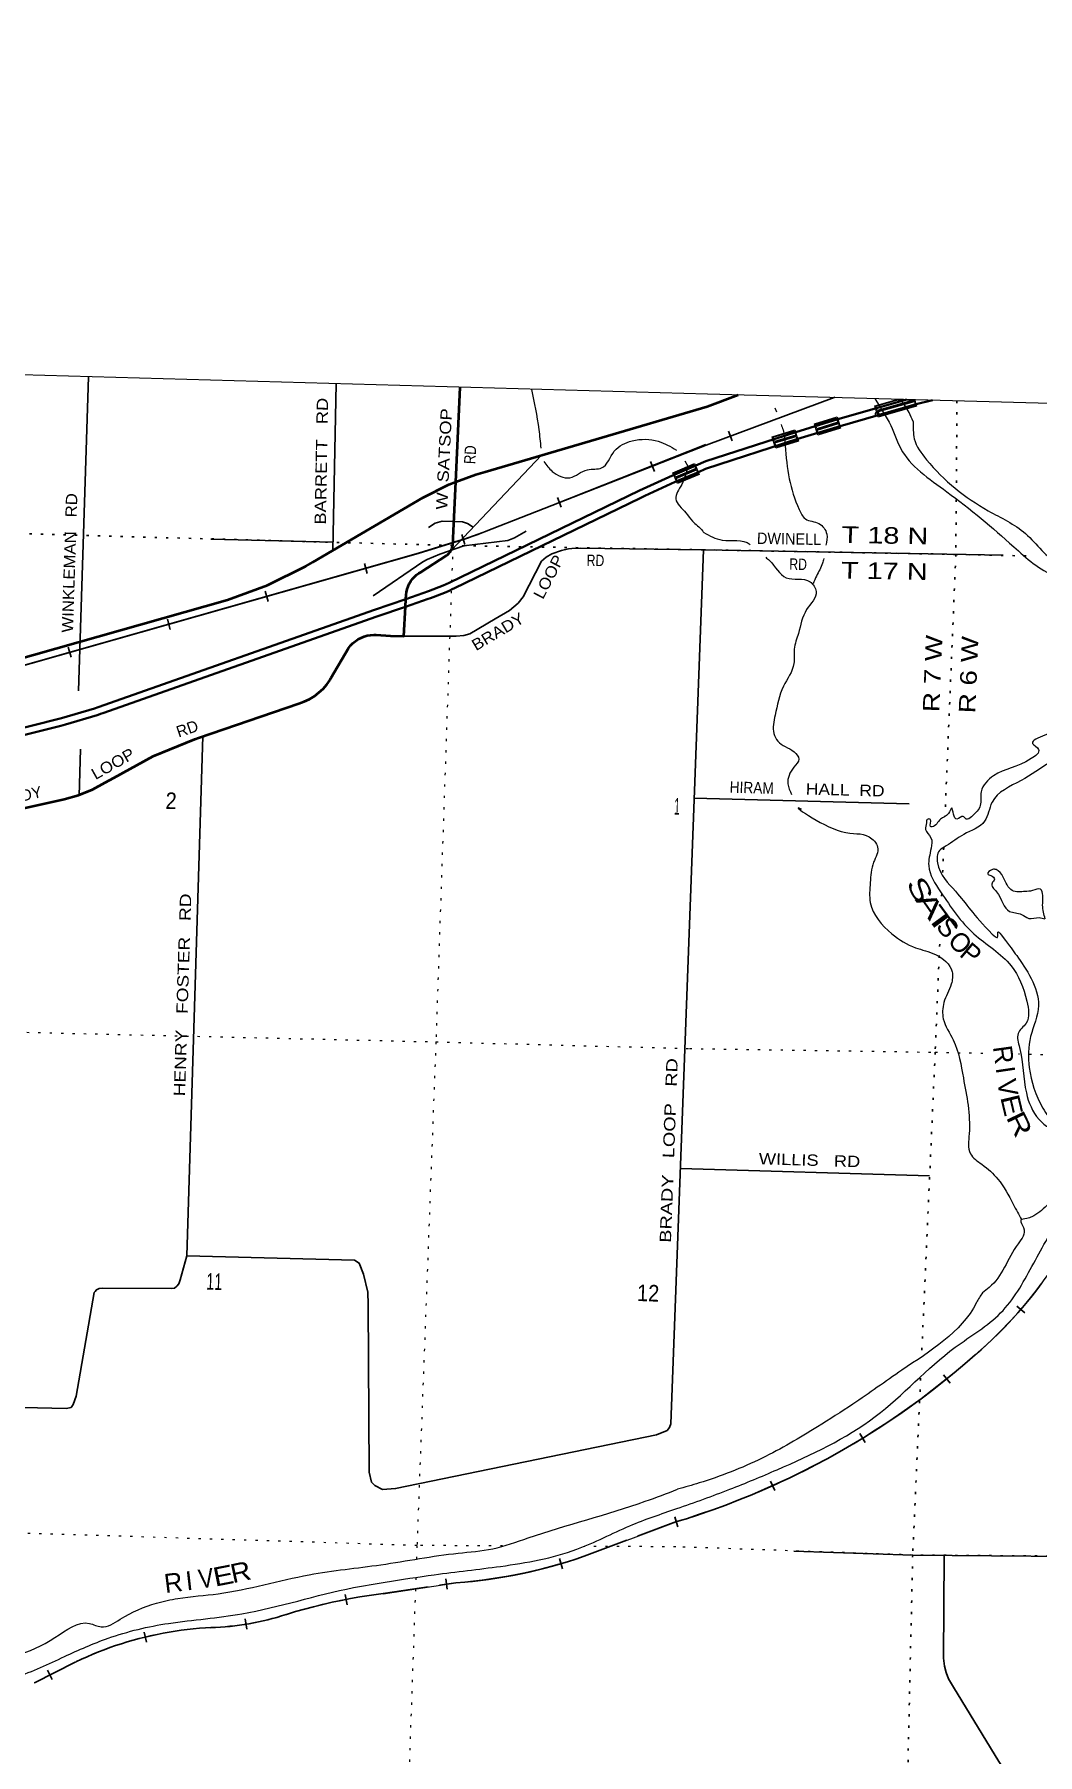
# Model space of a CAD drawing. Header units: feet. Extents: x -757852 to -501257, y -360805 to -170898.
# Drawn here: x -633640 to -623065, y -189041 to -170898 of the extents above; entities that cross this region are included whole.
import ezdxf

# ---------------------------------------------------------------- set-up
doc = ezdxf.new("R2010")
doc.units = ezdxf.units.FT
doc.header["$LTSCALE"] = 80
doc.header["$PDMODE"] = 32
doc.header["$PDSIZE"] = 40
doc.linetypes.add('DOTTED', pattern=[1.5, 0.3, -1.2])
doc.linetypes.add('LONG_DASHED', pattern=[7.5, 6, -1.5])
for name, color, linetype, lineweight in [('20', 7, 'Continuous', 70), ('26', 7, 'Continuous', 40), ('27', 7, 'Continuous', 13), ('29', 7, 'Continuous', 25), ('34', 7, 'Continuous', 13), ('39', 7, 'Continuous', 13), ('4', 7, 'Continuous', 13), ('41', 7, 'Continuous', 13), ('55', 7, 'Continuous', 13), ('57', 7, 'Continuous', 13), ('6', 7, 'DOTTED', 25), ('63', 7, 'Continuous', 25), ('7', 7, 'DOTTED', 13)]:
    doc.layers.add(name, color=color, linetype=linetype, lineweight=lineweight)
doc.layers.add('30', color=7, linetype='Continuous')

msp = doc.modelspace()

# ---------------------------------------------------------------- linework, layer by layer
at = {"layer": '20', "lineweight": 35}
for points in [[(-626564.55, -175480.83), (-625593.5, -175164.16), (-625146.3, -175028.51), (-624346.34, -174796.37), (-624172.29, -174754.86)], [(-626562.33, -175400.12), (-625614.65, -175092.2), (-625168.96, -174957.01), (-624443.56, -174747.42)], [(-629724.05, -176852.77), (-629485.88, -176770.81), (-629330.04, -176710.72), (-629269.44, -176682.1), (-627261.62, -175708.36), (-626913.09, -175549.12), (-626669.04, -175445.91), (-626562.33, -175400.12)], [(-629728.81, -176933.72), (-629487.6, -176850.72), (-629462.97, -176842.24), (-629437.6, -176832.46), (-629299.43, -176779.2), (-629261.71, -176761.37), (-629235.11, -176748.8), (-629211.71, -176737.46), (-627253.89, -175787.96), (-627227.63, -175775.23), (-627203.89, -175764.38), (-626883.88, -175618.2), (-626639.93, -175515.03), (-626564.55, -175480.83)], [(-637058.75, -179173.11), (-635410.92, -178644.82), (-634659.97, -178428.69), (-634382.43, -178357.58), (-633995.68, -178270.9), (-633354.38, -178110.32), (-633005.31, -178006.92), (-632969.23, -177993.92), (-630053.55, -176966.15), (-629724.05, -176852.77)], [(-637208.12, -179299.76), (-635389.09, -178716.58), (-634664.65, -178508.08), (-634639.62, -178500.87), (-634614.65, -178494.47), (-634391.03, -178437.18), (-634365.47, -178430.63), (-634341.03, -178425.16), (-633978.37, -178343.88), (-633361.87, -178189.51), (-633337.04, -178183.29), (-633311.87, -178175.84), (-632980.28, -178077.62), (-632969.3, -178073.66), (-632944.64, -178064.77), (-632919.3, -178055.84), (-630028.88, -177036.98), (-629728.81, -176933.72)]]:
    msp.add_lwpolyline(points, dxfattribs=at)
at = {"layer": '26'}
for p, q in [((-629198.79, -175618.61), (-629150.16, -174621.11)), ((-626546.39, -174820.77), (-626222.38, -174698.57)), ((-629728.81, -176933.72), (-629724.05, -176852.77))]:
    msp.add_line(p, q, dxfattribs=at)
for points in [[(-629198.79, -175618.61), (-628986.85, -175539.4), (-628887.28, -175509.97), (-626546.39, -174820.77)], [(-641337.16, -179620.67), (-631604.28, -176860.65), (-631183.01, -176705.63), (-630780.26, -176507.43), (-630704.52, -176464.08), (-629542.51, -175780.93), (-629271.01, -175645.6), (-629198.79, -175618.61)], [(-629724.05, -176852.77), (-629721.51, -176809.45), (-629717.94, -176779.06), (-629711.21, -176749.2), (-629701.4, -176720.22), (-629688.62, -176692.42), (-629673, -176666.1), (-629654.71, -176641.57), (-629633.96, -176619.08), (-629610.97, -176598.88), (-629586, -176581.2), (-629566.77, -176570.04), (-629294.54, -176395.05), (-629281.55, -176384.79), (-629269.7, -176373.23), (-629259.12, -176360.49), (-629249.93, -176346.72), (-629242.23, -176332.06), (-629236.11, -176316.68), (-629231.62, -176300.74), (-629229.46, -176289.17), (-629223.85, -176132.55), (-629198.79, -175618.61)], [(-634038.84, -179123.58), (-633325.66, -178964.69), (-633173.74, -178920.44), (-633027.27, -178860.56), (-632893.37, -178789.02), (-632803.94, -178738.67), (-632387.97, -178512.08), (-631950.6, -178330.22), (-631909.87, -178315.96), (-630852.02, -177953.59), (-630795.13, -177933.79), (-630740.62, -177908.15), (-630689.09, -177876.95), (-630641.1, -177840.54), (-630597.18, -177799.31), (-630557.81, -177753.72), (-630523.43, -177704.26), (-630513.63, -177687.87), (-630328.32, -177369.7), (-630306.94, -177342.65), (-630282.86, -177317.98), (-630256.32, -177295.96), (-630227.63, -177276.84), (-630197.1, -177260.82), (-630165.06, -177248.09), (-630131.87, -177238.77), (-630097.88, -177232.97), (-630063.47, -177230.75), (-630037.67, -177231.46), (-629885.62, -177241.22), (-629747.01, -177243.77), (-629728.81, -176933.72)]]:
    msp.add_lwpolyline(points, dxfattribs=at)
at = {"layer": '29'}
for p, q in [((-633176.45, -177821.57), (-633071.12, -174509.18)), ((-630459.95, -174581.64), (-630492.44, -176339.4)), ((-628294.21, -175335.36), (-629307.43, -176405.23)), ((-630491.49, -176253.95), (-631779.02, -176221.25)), ((-623427.18, -176391.72), (-626588.01, -176333.48)), ((-632034.62, -183779.37), (-631863.59, -178300.11)), ((-633152.78, -178437.74), (-633169.84, -178929.97)), ((-626685.51, -178954.82), (-624419.49, -179014.88)), ((-626830.76, -182859.78), (-624202.59, -182938.39)), ((-624049.88, -186938.25), (-624054.88, -188025.5))]:
    msp.add_line(p, q, dxfattribs=at)
for points in [[(-628457.28, -176138.83), (-628578.71, -176208.19), (-628649.5, -176235.15), (-629114.93, -176290.41), (-629367.35, -176378.19), (-629500.07, -176434.75), (-629546, -176461.01), (-630069.24, -176820.49)], [(-629014.69, -176096.12), (-629075.43, -176055.62), (-629126.27, -176038.65), (-629341.91, -176031.64), (-629415.28, -176051.26), (-629484.89, -176097.38)], [(-632034.62, -183779.37), (-630266.85, -183824.76), (-630215.9, -183857.27), (-630169.99, -183972.71), (-630124.78, -184165.23), (-630120.04, -184293.18), (-630109.54, -186062.2), (-630085.19, -186167.58), (-630052.84, -186202.81), (-629971.9, -186246.04), (-629831.86, -186236.13), (-627081.29, -185667.91), (-626969.85, -185622.7), (-626943.7, -185592.18), (-626930.91, -185552.13), (-626588.01, -176333.48)], [(-626588.01, -176333.48), (-627888.11, -176314.99), (-627975.25, -176319.35), (-628010.11, -176323.71), (-628084.18, -176341.14), (-628184.39, -176376.02), (-628245.39, -176410.89), (-628293.32, -176454.48), (-628489.39, -176829.36), (-628540.31, -176896.33), (-628633.18, -176973.21), (-628781.32, -177060.39), (-629051.46, -177221.68), (-629112.46, -177239.11), (-629195.25, -177243.47), (-629747.01, -177243.77)], [(-635570.41, -185337.67), (-633306.59, -185389.14), (-633252.8, -185380.77), (-633231.02, -185350.26), (-633200.28, -185261.87), (-633009.26, -184166), (-633000.09, -184155.88), (-632987.02, -184138.44), (-632955.71, -184125.5), (-632921.67, -184123.18), (-632195.23, -184124.08), (-632162.44, -184119.91), (-632138.48, -184100.3), (-632116.69, -184074.14), (-632102.04, -184034.6), (-632034.62, -183779.37)], [(-625633.42, -186895.98), (-624381.3, -186936), (-621889.81, -186956.99)], [(-623952.58, -188330), (-624003.76, -188240.87), (-624029.49, -188175.35), (-624045.86, -188107.48), (-624054.88, -188025.5)], [(-623952.58, -188330), (-623473.45, -189115.34), (-623358.99, -189281.33)]]:
    msp.add_lwpolyline(points, dxfattribs=at)
at = {"layer": '34'}
for p, q in [((-625201.92, -174725.58), (-626558.68, -175232.08)), ((-628895.74, -176145.44), (-626560.75, -175221.29)), ((-627842.59, -186949.76), (-626873.12, -186586.65)), ((-629963.37, -187344.43), (-629196.14, -187229.43)), ((-633640, -188284.11), (-633201.42, -188063.14))]:
    msp.add_line(p, q, dxfattribs=at)
at = {"layer": '34', "lineweight": 25}
for p, q in [((-626557.66, -175230.53), (-625207.43, -174726.46)), ((-626283.8, -175185.5), (-626322.48, -175081.87)), ((-627104.43, -175506.29), (-627145.14, -175403.44)), ((-628086.07, -175885.33), (-628126.77, -175782.48)), ((-629103.45, -176276.52), (-629135.67, -176170.7)), ((-630131.75, -176583.55), (-630161.99, -176477.16)), ((-631176.89, -176877.89), (-631207.13, -176771.5)), ((-632207.54, -177173.54), (-632237.78, -177067.14)), ((-633252.68, -177467.88), (-633282.92, -177361.48))]:
    msp.add_line(p, q, dxfattribs=at)
msp.add_lwpolyline([(-650306.13, -181793.3), (-647048.67, -181266.68), (-647048.11, -181266.59), (-646881.16, -181238.22), (-646715.8, -181206.18), (-646550.89, -181171.28), (-646385.36, -181134.31), (-646221.4, -181093.67), (-646058.87, -181050.34), (-645928.49, -181013.89), (-629592.28, -176370.75), (-629160.84, -176236.92), (-629110.18, -176221.49), (-629060.17, -176205), (-629010.41, -176187.63), (-628960.54, -176169.6), (-628911.3, -176150.5), (-628896.15, -176144.42), (-626557.46, -175230.09)], dxfattribs=at)
at = {"layer": '34'}
msp.add_lwpolyline([(-645928.19, -181014.95), (-629591.97, -176371.8), (-629160.52, -176237.97)], dxfattribs=at)
for centre, radius, start, end in [((-630025.51, -173337.65), 3026.56, 286.60665, 291.91836), ((-626648.39, -181399.21), 4505.59, 310.51636, 327.18326), ((-629312.31, -178522.87), 8424.35, 286.8264, 311.58086), ((-629580.55, -181953.65), 5289.76, 274.1674, 289.1809), ((-629281.03, -192990.08), 5686.73, 96.89142, 107.40713), ((-631872.37, -184810.05), 2894, 271.82504, 287.91257), ((-631599.36, -191396.79), 3698.63, 92.80254, 115.66763)]:
    msp.add_arc(centre, radius, start, end, dxfattribs=at)
at = {"layer": '39'}
for p, q in [((-625832.98, -174837.78), (-625818.11, -174878.04)), ((-624779.7, -174738.18), (-624671.75, -174918.3)), ((-626784.16, -175395.99), (-626752.27, -175452.59))]:
    msp.add_line(p, q, dxfattribs=at)
for points in [[(-628401.53, -174641.87), (-628323.18, -175063.7), (-628300.69, -175260.98)], [(-624375.19, -174979.93), (-624419.92, -174887.34), (-624506.76, -174746.86)], [(-624673.19, -174915.98), (-624629.33, -174989.21), (-624511.53, -175259.98), (-624022.32, -175721.41), (-623316.8, -176301.1), (-622871.98, -176610.41), (-622579.35, -176734.64), (-622467.89, -176938.81), (-622339.99, -177286.33), (-622394.47, -177526.53), (-622468.55, -177824.61), (-622670.66, -178093.25), (-622989.66, -178290.46), (-623116.63, -178375.81), (-623053.88, -178439.82), (-623130.82, -178536.5), (-623527.9, -178717.63), (-623658.99, -178885.41), (-623668.75, -179030.11), (-623760.35, -179148.57), (-623817.33, -179173.29), (-623848.83, -179146.31), (-623915.97, -179174.8), (-623950.88, -179123.58), (-623969.28, -179056.67), (-624005.02, -179116.15), (-624089.08, -179176.42), (-624177.63, -179254.69), (-624193.66, -179252.27), (-624193.81, -179179.79), (-624227.95, -179176.9), (-624236.92, -179212.91), (-624244.77, -179283.18), (-624188.67, -179371.18), (-624187.5, -179481.93), (-624212.37, -179666.52), (-624086.63, -179941.51), (-623735.77, -180383.31), (-623344.01, -180721.46), (-623178.52, -181094.1), (-623184.47, -181325.47), (-623232.18, -181380.62), (-623269.82, -181436.03), (-623255.5, -181583.36), (-623183.31, -182062.34), (-623049.63, -182341.56), (-622809.7, -182480.56), (-622562.34, -182486.87), (-622364.44, -182538.22), (-622274.42, -182637.16), (-622303.25, -182741.11), (-622375.14, -182797.66), (-622520.93, -182910.7), (-622692.91, -183025.1), (-622819.41, -183092.33), (-622968.35, -183249.59), (-623124.34, -183368.42), (-623179.16, -183387.15), (-623240.01, -183405.73), (-623211.81, -183482.95), (-623270.51, -183652.58), (-623576.18, -184113.87), (-623644.05, -184170.52), (-623707.07, -184273.6), (-624494.14, -184986.33), (-625012.51, -185345.55), (-625384.89, -185583.68), (-625968.96, -185915.06), (-626631.71, -186175.97), (-626860.11, -186242.78)], [(-625768.43, -175012.62), (-625748.21, -175067.37), (-625727.14, -175234.54)], [(-624375.19, -174979.93), (-624364.14, -175163.08), (-624234.99, -175383.8), (-623584.75, -175921.82), (-623192.52, -176163.34), (-622826.43, -176482.72), (-622569.33, -176579.88), (-622464.41, -176725.49), (-622255.67, -177137.49), (-622221.36, -177524.91), (-622385.43, -177957.59), (-622629.38, -178366.09), (-622932.56, -178573.77), (-623239.39, -178767.27), (-623545.15, -178997.03), (-623622.72, -179196.37), (-623843.64, -179335.69), (-624029.91, -179457.77), (-624099.58, -179506.32), (-624121.04, -179636.63), (-623931.52, -179935.4), (-623542.66, -180386.22), (-623487.23, -180421.86), (-623483.77, -180365.58), (-623426.84, -180421.39), (-623284.9, -180614.25), (-623054.97, -181141.54), (-623137.82, -181467.59), (-623152.29, -181795.37), (-623010.32, -182221.77), (-622877.55, -182380.18), (-622546.4, -182414.8), (-622318.9, -182410.54), (-622160.09, -182573.64), (-622113.64, -182645.28), (-622085.02, -182627.89), (-622026.03, -182681.74), (-621992.35, -182624.22), (-621995.08, -182573.82), (-621901.23, -182602.39), (-621815.32, -182548.21), (-621747.31, -182564.03), (-621655, -182495.93), (-621518.76, -182519.53), (-621164.24, -182585.6)], [(-628268.54, -175403.71), (-628180.83, -175506.91), (-627996.05, -175573.33), (-627810.38, -175488.91), (-627661.01, -175469.68), (-627526.67, -175295.06), (-627338.14, -175184.58), (-627062.92, -175189.6), (-626871.05, -175282.18)], [(-625727.14, -175234.54), (-625683.03, -175584.42), (-625578.69, -175909.2), (-625512.8, -176007.51), (-625369.2, -176057.48), (-625287.53, -176168.28), (-625295.93, -176286.13)], [(-626752.27, -175452.59), (-626816.42, -175644.28), (-626877.68, -175797.16), (-626771.89, -175943.46), (-626704.36, -176030.16), (-626597.08, -176133.68), (-626590.33, -176142.71), (-626583.2, -176151.31)], [(-626583.2, -176151.31), (-626389.9, -176230.75), (-626095.85, -176276.44), (-626095.16, -176277)], [(-625931.21, -176412.51), (-625890.36, -176446.83), (-625713.92, -176628.49), (-625463.47, -176671.12), (-625399.69, -176773.41), (-625499.18, -176964.14), (-625586.14, -177215.59), (-625630.66, -177381.55), (-625634.6, -177534.46), (-625743.37, -177773.27), (-625831.73, -178079.04), (-625844.75, -178271.98), (-625804.54, -178351.52), (-625632.37, -178464.63), (-625582, -178540.4), (-625634.55, -178627.64), (-625697.37, -178801.19), (-625657.7, -178915.43)], [(-625319.72, -176425.96), (-625331.65, -176475.18), (-625395.5, -176610.45), (-625431.81, -176692.06)], [(-625553.74, -179070.34), (-625556.57, -179068.92), (-625134.79, -179304.76), (-624840.41, -179360.59), (-624750.64, -179469.58), (-624793, -179629.56), (-624828.7, -179844.06), (-624828.1, -180055.47), (-624601.09, -180383.37), (-624351.32, -180530.67), (-624141.87, -180602.45), (-623965.43, -180784.12), (-623974.83, -180914.74), (-624052.3, -181110.06), (-624058.71, -181281.02), (-623953.75, -181503.14), (-623847.35, -181904.47), (-623786.05, -182493.9), (-623773.33, -182703.6), (-623651.44, -182815.43), (-623484.39, -182970.68), (-623322.14, -183234.53), (-623232.48, -183401.79)], [(-622985.16, -180227.31), (-623011.65, -180083.69), (-623009.01, -179981.08), (-623033.4, -179912.01), (-623118.33, -179927.96), (-623197.07, -179938.03), (-623331.65, -179928.56), (-623428.58, -179785.16), (-623501.03, -179706.81), (-623541.25, -179705.78), (-623590.75, -179752.84), (-623556.98, -179769.81), (-623519.75, -179809.01), (-623544.97, -179850.64), (-623498.99, -179940.4), (-623359.42, -180147.29), (-623233.5, -180180.7), (-623158.06, -180220.88), (-623049.21, -180213.59), (-622987.17, -180227.25)], [(-626867.07, -186447.02), (-626309.43, -186242.58), (-625809.42, -186036.25), (-624776.41, -185476.4), (-623932.51, -184744.98), (-623454.31, -184382.72), (-623123.73, -183891.87), (-622810.98, -183390.51), (-622236.19, -182950.18), (-621676.99, -182724.87), (-621083.53, -182756.11)], [(-641841.28, -186049.47), (-641768.17, -185903.02), (-641496.42, -185644.4), (-641227.85, -185421.89), (-640949.77, -185400.86), (-640671.21, -185488.46), (-640328.11, -185692.85), (-640177.92, -185772.21), (-639941.73, -185864.46), (-639631.63, -185971.21), (-639285.27, -186137.48), (-639158.42, -186254.3), (-638907.42, -186447.62), (-638640.38, -186518.75), (-638410.69, -186502.16), (-638165.7, -186447.85), (-638049.28, -186391.33), (-637998.6, -186316.55), (-637988.17, -186304.82), (-637965.25, -186341.78), (-637943.49, -186352.56), (-637799.79, -186260.72), (-637606.35, -186184.6), (-637331.17, -186129.27), (-637021.36, -185936.28), (-636433.27, -185716.22), (-636017.53, -185665.51), (-635814.59, -185668.16), (-635635.45, -185722.32), (-635483.13, -185797.73), (-635376.99, -185871.63), (-635288.87, -186005.28), (-635256.44, -186058.64), (-635310.66, -186056.86), (-635399.12, -185995.62), (-635463.83, -186007.57), (-635424.8, -186105.41), (-635337.06, -186188.76), (-635310.11, -186348.56), (-635253.53, -186648.14), (-635302.71, -186676.7), (-635340.31, -186597.01), (-635397, -186424.16), (-635424.76, -186350.83), (-635534.72, -186455.85), (-635636.12, -186545.05), (-635771.24, -186743.78), (-635953.48, -186846.42), (-636114.64, -186857.22), (-636175.84, -186823.02), (-636061.17, -186758.39), (-635909.96, -186682.9), (-635876.2, -186633.72), (-635865.94, -186565.66), (-635700.72, -186430.27), (-635617.63, -186286.16), (-635557.92, -186119.14), (-635606, -185990.83), (-635787, -185870.22), (-636085.43, -185898.64), (-636393.24, -185906.63), (-636548.92, -185996.06), (-636841.25, -186207.73), (-636863.75, -186281.42), (-636703.85, -186371.16), (-636478.04, -186535.49), (-636415.05, -186638.14), (-636439.54, -186649.4), (-636629.69, -186562.69), (-636834.74, -186501.64), (-636897.58, -186517.68), (-636811.93, -186665.33), (-636514.21, -186966.79), (-636320.2, -187120.02), (-636139.11, -187176.26), (-635998.07, -187289.52), (-635720.75, -187415.3), (-635025.42, -187852.54), (-634663.27, -188027.38), (-634268.48, -188064.49), (-633423.87, -187806.6), (-633059.21, -187657.65), (-632935.76, -187693.89), (-632736.17, -187613.95), (-632352.71, -187443.5), (-632128, -187394.55), (-631702.22, -187344.17), (-630742.92, -187144.36), (-629987.68, -187038.42), (-629171.62, -186916.38), (-628808.29, -186869.98), (-628434.7, -186755.52), (-627199.98, -186369.63), (-626860.11, -186242.78)], [(-636079.76, -187514.15), (-635324.3, -187895.02), (-634607.57, -188230.37), (-634278.02, -188295.51), (-633835.46, -188223.56), (-633323.87, -188007.02), (-632862.66, -187813.48), (-632224.99, -187656.9), (-631836.79, -187609.01), (-631452.53, -187556.13), (-630276.98, -187280.37), (-629941.43, -187223), (-629424.25, -187143.43), (-628725.89, -187055.74), (-627921.99, -186874.96), (-627363.17, -186627.79), (-626867.06, -186447.02)], [(-609550.83, -187668.7), (-609677.17, -187651.39), (-609876.22, -187722.81), (-609986.78, -187796.49), (-610065.55, -188042.11), (-610177.26, -188238.57), (-610480.59, -188452.29), (-610694.1, -188694.47), (-610958.09, -189021.93), (-611170.68, -189384.93), (-611273.18, -189770.86), (-611297.35, -190002.49), (-611376.23, -190145.46), (-611529.12, -190410.58), (-611638.67, -190679.57), (-611685.25, -190847.5), (-611848.93, -190952.03), (-611987.3, -191167.95), (-612091.89, -191322.31), (-612087.89, -191557.96), (-612207.28, -191740.13), (-612270.77, -191861.32), (-612358.97, -192004.02), (-612350.94, -192161.26), (-612597.07, -192732.77), (-612655.14, -192878.26), (-612766.28, -193052.59), (-612979.93, -193143.77), (-613107.62, -193257.28), (-613241.79, -193231.71), (-613447.6, -193331.15), (-613668.3, -193383.9), (-613872.42, -193573.98), (-614029.1, -193797.47), (-614116.37, -194060.99), (-614411.08, -194095.75), (-614620.74, -194110.54), (-614773.86, -194273.73), (-614932.63, -194344.17), (-615335.08, -194656.02), (-615501.91, -194726.25), (-615756.96, -194862.68), (-615959.02, -195050.8), (-616200.77, -195217.77), (-616789.61, -195265.15), (-616922.81, -195358.39), (-616953.51, -195534.77), (-617085.01, -195640.13), (-617255.96, -195714.28), (-617381.47, -195664.78), (-617750.58, -195776.15), (-618124.66, -195923.64), (-618418.29, -196073.18), (-618636.79, -196274.97), (-618883.75, -196409.6), (-618986.44, -196646.55), (-618981.61, -196771.49), (-619211.5, -196868.3), (-619400.61, -197101.04), (-619684.13, -197717.91), (-619838.89, -197866.97), (-620056.68, -198119.1), (-620282.4, -198288.49), (-620425.87, -198468.04), (-620617.28, -198477.25), (-620720.06, -198561.19), (-620770.29, -198557.9), (-620881.93, -198595.31), (-620998.94, -198606.42), (-621081.76, -198696.92), (-621202.42, -198693.84), (-621366.14, -198643.36), (-621558.58, -198614.29), (-621655.94, -198722.53), (-621614.92, -198926.91), (-621591.67, -199040.25), (-621743.38, -199070.6), (-621999.72, -199100.3), (-622110.54, -199184.04), (-622118.3, -199407.31), (-622135.39, -199680.68), (-622268.67, -199932.96), (-622311.74, -200121.1), (-622278.04, -200375.63), (-622242.19, -200702.69), (-622251.95, -200847.39), (-622185.65, -201008.13), (-622256.92, -201119.05), (-622513.37, -201231.29), (-622853.57, -201470.23), (-623168.24, -201576.96), (-623478.73, -201756.27), (-623931.39, -201907.79), (-624119.63, -202184.84), (-624341.76, -202527.46), (-624334.63, -202875.93), (-624329.76, -203155.9)]]:
    msp.add_spline(points, degree=3, dxfattribs=at)
at = {"layer": '4'}
msp.add_lwpolyline([(-751809.62, -170897.83), (-720494.9, -171910.43), (-689178.81, -172879.95), (-657861.41, -173806.4), (-626542.79, -174689.77), (-595222.97, -175530.05), (-563902.02, -176327.26), (-532580.01, -177081.38), (-501256.99, -177792.41), (-505285.46, -360804.74), (-536860.21, -360087.99), (-568433.95, -359327.81), (-600006.62, -358524.19), (-631578.15, -357677.16), (-663148.48, -356786.69), (-694717.56, -355852.8), (-726285.32, -354875.48), (-757851.71, -353854.74)], close=True, dxfattribs=at)
msp.add_lwpolyline([(-751809.62, -170897.83), (-720494.9, -171910.43), (-689178.81, -172879.95), (-657861.41, -173806.4), (-626542.79, -174689.77), (-595222.97, -175530.05), (-563902.02, -176327.26), (-532580.01, -177081.38), (-501256.99, -177792.41), (-505285.46, -360804.74), (-536860.21, -360087.99), (-568433.95, -359327.81), (-600006.62, -358524.19), (-631578.15, -357677.16), (-663148.48, -356786.69), (-694717.56, -355852.8), (-726285.32, -354875.48), (-757851.71, -353854.74)], close=True, dxfattribs=at)
at = {"layer": '55'}
msp.add_point((-624755.11, -174900.83), dxfattribs=at)
at = {"layer": '57'}
for p, q in [((-624779.62, -174814.23), (-624534.79, -174744.92)), ((-624762.6, -174874.37), (-624357.82, -174759.78)), ((-624340.79, -174819.92), (-624745.57, -174934.5)), ((-625862.42, -175142.07), (-625623.5, -175068.46)), ((-625417.1, -175005.8), (-625178.18, -174932.19)), ((-625398.17, -175067.2), (-625159.63, -174992.41)), ((-625141.38, -175051.65), (-625380.29, -175125.25)), ((-625844.3, -175200.87), (-625604.84, -175129.04)), ((-625586.7, -175187.92), (-625825.61, -175261.52)), ((-626910.12, -175520.31), (-626679.9, -175422.84)), ((-626885.28, -175579), (-626655.63, -175480.16)), ((-626631.17, -175537.95), (-626861.39, -175635.42))]:
    msp.add_line(p, q, dxfattribs=at)
for points in [[(-624745.57, -174934.5), (-624762.6, -174874.37), (-624779.62, -174814.23)], [(-624360.68, -174749.69), (-624357.82, -174759.78), (-624340.79, -174819.92)], [(-625623.5, -175068.46), (-625604.84, -175129.04), (-625586.7, -175187.92)], [(-625380.29, -175125.25), (-625398.17, -175067.2), (-625417.1, -175005.8)], [(-625178.18, -174932.19), (-625159.63, -174992.41), (-625141.38, -175051.65)], [(-625825.61, -175261.52), (-625844.3, -175200.87), (-625862.42, -175142.07)], [(-626679.9, -175422.84), (-626655.63, -175480.16), (-626631.17, -175537.95)], [(-626861.39, -175635.42), (-626885.28, -175579), (-626910.12, -175520.31)]]:
    msp.add_lwpolyline(points, dxfattribs=at)
for points in [[(-624769.74, -174819.74), (-624536.89, -174753.82), (-624372.24, -174755.55), (-624757.08, -174864.49)], [(-624752.72, -174879.88), (-624363.33, -174769.65), (-624350.66, -174814.4), (-624740.05, -174924.62)], [(-625852.41, -175147.35), (-625628.79, -175078.46), (-625614.85, -175123.69), (-625838.99, -175190.92)], [(-625407.09, -175011.08), (-625183.46, -174942.19), (-625169.61, -174987.15), (-625392.89, -175057.15)], [(-625388.18, -175072.45), (-625164.9, -175002.45), (-625151.38, -175046.35), (-625375, -175115.24)], [(-625834.28, -175206.21), (-625610.14, -175138.98), (-625596.69, -175182.63), (-625820.32, -175251.52)], [(-626899.63, -175524.55), (-626684.14, -175433.32), (-626666.09, -175475.95), (-626881.05, -175568.47)], [(-626874.81, -175583.2), (-626659.85, -175490.68), (-626641.65, -175533.7), (-626857.14, -175624.93)]]:
    msp.add_lwpolyline(points, close=True, dxfattribs=at)
at = {"layer": '6'}
for p, q in [((-623915, -174761.92), (-623921.52, -175670.17)), ((-624054.77, -179474.22), (-624065.72, -179738.57)), ((-624074.99, -179962.26), (-624076.02, -179987.05))]:
    msp.add_line(p, q, dxfattribs=at)
for points in [[(-623922.49, -175805.37), (-623926.63, -176382.18), (-624041.01, -179142.25)], [(-626588.01, -176333.48), (-629229.46, -176289.17), (-634507.32, -176143.91), (-639799.42, -176004.22), (-640357.91, -175991.99)], [(-623186.14, -176398.64), (-623926.63, -176382.18), (-626588.01, -176333.48)], [(-624097, -180493.45), (-624144.24, -181633.17), (-624287.01, -184826.78)], [(-624297.88, -185069.9), (-624381.3, -186936), (-624500.74, -192203.59), (-624683.24, -197497.76), (-624838.82, -202683.89), (-624961.52, -208078.23)]]:
    msp.add_lwpolyline(points, dxfattribs=at)
at = {"layer": '63'}
for p, q in [((-623200.89, -184382.37), (-623284.51, -184309.97)), ((-623987.64, -185122.77), (-624057.17, -185036.75)), ((-624881.74, -185750.76), (-624938.68, -185655.94)), ((-625833.56, -186256.8), (-625878.88, -186155.9)), ((-626870.16, -186594.55), (-626889.09, -186532.59)), ((-626856.95, -186637.36), (-626870.35, -186593.68)), ((-628074.77, -187080.87), (-628102.96, -186973.91)), ((-629287.32, -187297.19), (-629303.72, -187187.81)), ((-630344.25, -187460.87), (-630365.69, -187352.35)), ((-632457.62, -187856.67), (-632482.77, -187748.96)), ((-631399.58, -187719.43), (-631417.64, -187610.3)), ((-633452.5, -188249.55), (-633502.26, -188150.77))]:
    msp.add_line(p, q, dxfattribs=at)
at = {"layer": '63', "linetype": 'LONG_DASHED'}
for points in [[(-626870.09, -186584.29), (-626767.52, -186552.82), (-626628.13, -186506.85), (-626489.24, -186459.06), (-626351.39, -186408.82), (-626213.96, -186355.58), (-626078.2, -186300.44), (-625942.3, -186242.92), (-625808.64, -186182.89), (-625674.84, -186120.48), (-625543.26, -186055.55), (-625412.19, -185988.79), (-625282.78, -185920.14), (-625153.79, -185848.49), (-625027.05, -185774.32), (-624901.42, -185698.89), (-624776.2, -185620.45), (-624653.29, -185540.68), (-624531.44, -185458.47), (-624411.18, -185373.17), (-624292.66, -185287.16), (-624175.21, -185198.71), (-624059.36, -185107.18), (-623945.25, -185014.95), (-623832.83, -184920.82), (-623721.99, -184823.62), (-623662.35, -184772.06), (-623604.24, -184719.43), (-623546.99, -184665.77), (-623489.98, -184611.13), (-623434.5, -184555.42), (-623380.23, -184498.97), (-623326.2, -184441.55), (-623273.7, -184383.04), (-623222.41, -184323.81), (-623171.65, -184263.24), (-623122.45, -184202.24), (-623073.84, -184140.56), (-623026.42, -184077.51)], [(-633640.51, -188283.14), (-633201.9, -188062.15), (-633143.38, -188034.44), (-633084.55, -188008.22), (-633025.25, -187983.01), (-632965.3, -187958.3), (-632905.03, -187935.08), (-632844.61, -187913.02), (-632783.54, -187891.48), (-632722.17, -187871.42), (-632660.64, -187852.53), (-632598.31, -187834.47), (-632536.16, -187817.75), (-632473.69, -187801.68), (-632410.57, -187786.95), (-632347.65, -187773.53), (-632284.24, -187761.12), (-632220.86, -187749.54), (-632156.82, -187739.29), (-632093.13, -187730.03), (-632028.8, -187722.1), (-631964.82, -187715.16), (-631900.35, -187709.22), (-631836.07, -187704.6), (-631780.25, -187701.49), (-631729.64, -187699.59), (-631679.39, -187696.54), (-631629.14, -187692.62), (-631578.63, -187688.12), (-631528.45, -187682.47), (-631478.59, -187675.96), (-631428.45, -187668.86), (-631378.64, -187660.62), (-631329.15, -187651.52), (-631279.4, -187641.53), (-631230.24, -187630.71), (-631181.11, -187619.3), (-631132.02, -187606.74), (-631083.53, -187593.33), (-631035.08, -187579.05), (-630986.92, -187564.2), (-630982.61, -187562.73), (-630887.45, -187533.49), (-630792.16, -187506.6), (-630696.36, -187481.33), (-630599.69, -187456.99), (-630502.86, -187434.98), (-630406.08, -187414.76), (-630308.41, -187395.47), (-630210.61, -187378.51), (-630112.83, -187363.36), (-630014, -187349.66), (-629963.52, -187343.34), (-629196.26, -187228.34), (-629103.95, -187221.08), (-629012.37, -187211.76), (-628920.9, -187200.85), (-628828.97, -187188.85), (-628737.73, -187174.77), (-628647.13, -187159.16), (-628556.08, -187142.45), (-628465.71, -187123.67), (-628375.99, -187103.35), (-628285.85, -187081.4), (-628196.89, -187057.95), (-628107.99, -187033.44), (-628019.26, -187006.83), (-627931.7, -186978.71), (-627844.17, -186948.98), (-627842.9, -186948.7), (-626870.27, -186584.28)]]:
    msp.add_lwpolyline(points, dxfattribs=at)
at = {"layer": '7'}
for p, q in [((-623264.65, -181650.92), (-623253.82, -181651.14)), ((-623152.4, -181653.18), (-620882.64, -181698.98)), ((-626877.39, -186849.46), (-627842.79, -186844.74))]:
    msp.add_line(p, q, dxfattribs=at)
for points in [[(-629150.16, -174621.11), (-629229.46, -176289.17), (-629408.02, -181523.54), (-629607.2, -186835.68), (-629612.37, -186982.41)], [(-654744.34, -180931.65), (-650579.16, -180986.81), (-645344.7, -181106.5), (-639962.63, -181261.22), (-634678.56, -181400.65), (-629408.02, -181523.54), (-626732.76, -181593.75)], [(-626732.76, -181593.75), (-624144.24, -181633.17), (-623598.36, -181644.19)], [(-628704.33, -186840.31), (-629607.2, -186835.68), (-634916.53, -186670.5), (-635256.21, -186658.73)], [(-595529.99, -187275), (-598694.69, -187379.96), (-603915.69, -187180.32), (-604141.19, -187184.63), (-609216.37, -187105.48), (-609488.13, -187108.61), (-614283.67, -187032.57), (-614849.19, -187034.25), (-619431.78, -186971.69), (-620190.36, -186968.44), (-624381.3, -186936), (-626877.39, -186849.46)], [(-629619.08, -187172.85), (-629792.36, -192087.94), (-629997.24, -197389.84), (-630100.91, -202608.56), (-630266.7, -208006.29)]]:
    msp.add_lwpolyline(points, dxfattribs=at)

# ---------------------------------------------------------------- texts
at = {"layer": '27'}
for s, rotation, width, p in [('W  SATSOP', 87.209, 1.2, (-629288.24, -175913.17)), ('RD', 87.278, 0.85, (-628991.62, -175432.09)), ('LOOP', 29.38, 1.1, (-632996.46, -178763.17))]:
    msp.add_text(s, height=120, rotation=rotation, dxfattribs=dict(at, width=width)).set_placement(p)
for s, rotation, p in [('RD', 18.909, (-632119.16, -178315.15)), ('BRADY', 12.56, (-634091.45, -179060.79))]:
    msp.add_text(s, height=120, rotation=rotation, dxfattribs=at).set_placement(p)
at = {"layer": '30'}
for s, rotation, width, p in [('BARRETT   RD', 88.941, 1.2, (-630567.79, -176068.94)), ('WINKLEMAN   RD', 88.179, 1.1, (-633233.19, -177208.89)), ('DWINELL', 358.944, 0.95, (-626024.13, -176271.28)), ('LOOP', 62.39, 1.1, (-628280.07, -176864.03)), ('RD', 359.185, 0.8, (-627818.77, -176504.24)), ('RD', 358.944, 0.8, (-625682.68, -176544.16)), ('BRADY', 30.84, 1.1, (-628984.38, -177403.41)), ('HIRAM', 358.482, 0.9, (-626312.08, -178896.21)), ('HALL  RD', 358.482, 1.15, (-625509.68, -178914.74)), ('HENRY   FOSTER   RD', 88.212, 1.25, (-632052.22, -182099.54)), ('BRADY   LOOP   RD', 87.87, 1.3, (-626929.98, -183643.91)), ('WILLIS   RD', 358.287, 1.2, (-626005.42, -182814.44))]:
    msp.add_text(s, height=120, rotation=rotation, dxfattribs=dict(at, width=width)).set_placement(p)
at = {"layer": '41'}
for s, rotation, width, p in [('S', 298.626, 1.5, (-624455.28, -179849)), ('A', 304.876, 1.6, (-624363.54, -180022.8)), ('T', 306.391, 1.9, (-624260.7, -180176.22)), ('E', 283.323, 1.25, (-623459.88, -182106)), ('R', 295.932, 1.35, (-623401.77, -182318.31)), ('E', 11.232, 1.2, (-631734.56, -187270.81)), ('R', 12.113, 1.1, (-631549.32, -187234.67)), ('V', 7.07, 0.9, (-631898.51, -187289.82))]:
    msp.add_text(s, height=200, rotation=rotation, dxfattribs=dict(at, width=width)).set_placement(p)
for s, rotation, p in [('S', 309.998, (-624144.88, -180311.55)), ('O', 313.304, (-624023.48, -180469.15)), ('P', 319.954, (-623899.11, -180612.22)), ('R', 277.91, (-623536.79, -181576.79)), ('I', 278.408, (-623507.11, -181798.33)), ('V', 279.231, (-623492.29, -181932.9)), ('R', 7.118, (-632258.78, -187337.84)), ('I', 6.475, (-632034.87, -187309.93))]:
    msp.add_text(s, height=200, rotation=rotation, dxfattribs=at).set_placement(p)
at = {"layer": '6'}
for s, rotation, width, p in [('T 18 N', 358.952, 1.3, (-625131.34, -176260.3)), ('T 17 N', 358.952, 1.3, (-625138.01, -176635.44)), ('R 7 W', 87.627, 1.25, (-624100.68, -178049.21)), ('R 6 W', 87.627, 1.25, (-623721.61, -178060.9))]:
    msp.add_text(s, height=175, rotation=rotation, dxfattribs=dict(at, width=width)).set_placement(p)
at = {"layer": '7'}
for s, width, p in [('2', 0.9, (-632260.16, -179065.86)), ('1', 0.45, (-626897.42, -179126.32)), ('11', 0.65, (-631830.81, -184136.24)), ('12', 0.9, (-627289.88, -184256.57))]:
    msp.add_text(s, height=175, rotation=358.118, dxfattribs=dict(at, width=width)).set_placement(p)

doc.saveas('drawing.dxf')
